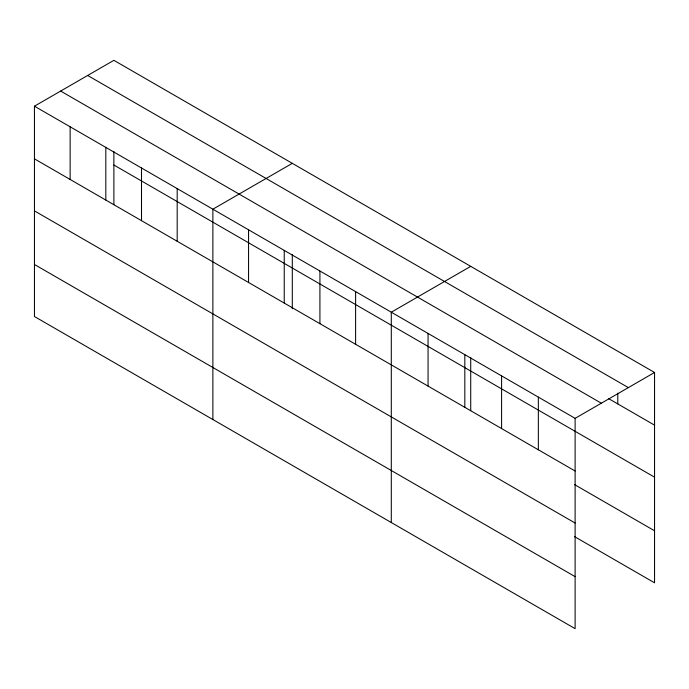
<?xml version="1.0" encoding="UTF-8"?>
<svg xmlns="http://www.w3.org/2000/svg" width="689" height="689" viewBox="0 0 689 689"><rect width="100%" height="100%" fill="white"/><g stroke="black" fill="none" stroke-linecap="round" stroke-linejoin="round"><path stroke-width="1.03" d="M34.45 106.192L575.117 418.344L575.117 628.669L34.45 316.518L34.45 106.192L113.883 60.331L654.55 372.482L654.55 582.808L574.583 536.645M292.3 163.345L212.875 209.198L212.875 419.523M470.725 266.35L391.292 312.212L391.292 522.538M575.117 418.344L654.55 372.482M87.667 75.463L628.342 387.614M608.594 398.612L654.55 425.147M60.658 91.06L601.333 403.211M113.883 165.024L654.55 477.176M34.45 158.858L575.117 471.009M574.583 484.617L654.55 530.78M34.45 210.886L575.117 523.037M34.45 264.49L575.117 576.641M617.783 393.178L617.783 403.926M538.35 397.114L538.35 449.779M501.592 375.893L501.592 428.558M470.725 357.522L470.725 410.713M464.825 354.663L464.825 407.328M428.058 333.433L428.058 386.098M355.61 291.611L355.61 344.276M319.92 271.01L319.92 323.675M292.3 254.508L292.3 308.775M284.238 250.408L284.238 303.065M248.557 229.799L248.557 282.464M177.185 188.597L177.185 241.262M141.503 167.995L141.503 220.661M113.883 151.494L113.883 204.693M105.822 147.394L105.822 200.06M70.132 126.793L70.132 179.459"/></g></svg>
